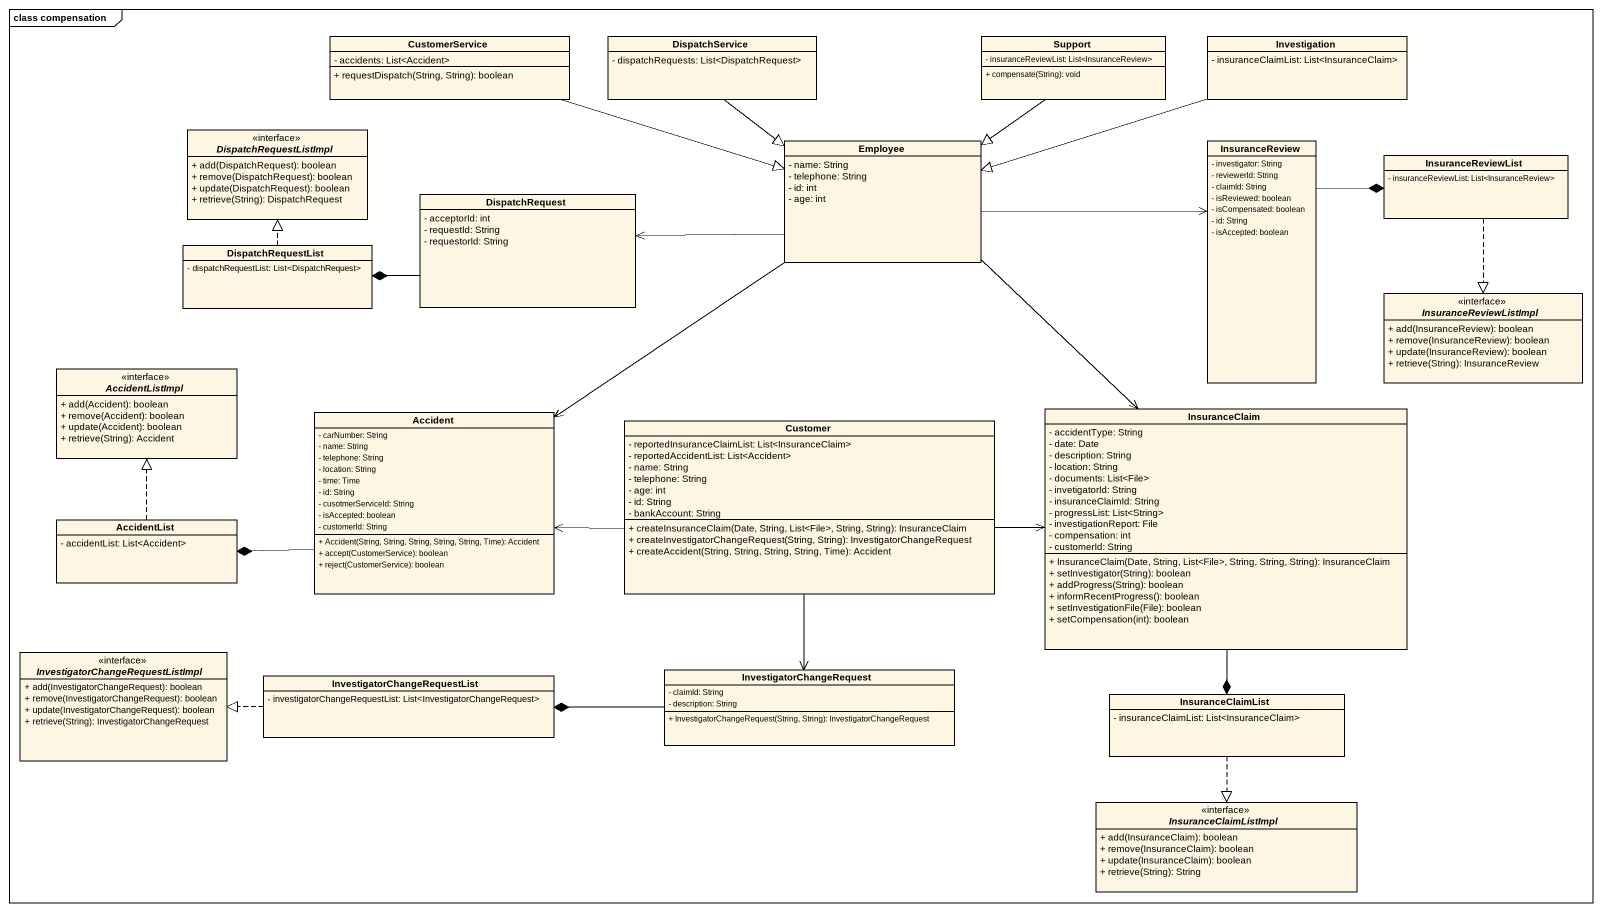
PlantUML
@startuml
mainframe class compensation
hide circle
hide empty members
skinparam classAttributeIconSize 0
class CustomerService {
  - accidents: List<Accident>
  + requestDispatch(String, String): boolean
}
class DispatchService {
  - dispatchRequests: List<DispatchRequest>
}
class Support {
  - insuranceReviewList: List<InsuranceReview>
  + compensate(String): void
}
class Investigation {
  - insuranceClaimList: List<InsuranceClaim>
}
interface DispatchRequestListImpl {
  + add(DispatchRequest): boolean
  + remove(DispatchRequest): boolean
  + update(DispatchRequest): boolean
  + retrieve(String): DispatchRequest
}
class Employee {
  - name: String
  - telephone: String
  - id: int
  - age: int
}
class InsuranceReview {
  - investigator: String
  - reviewerId: String
  - claimId: String
  - isReviewed: boolean
  - isCompensated: boolean
  - id: String
  - isAccepted: boolean
}
class InsuranceReviewList {
  - insuranceReviewList: List<InsuranceReview>
}
class DispatchRequest {
  - acceptorId: int
  - requestId: String
  - requestorId: String
}
class DispatchRequestList {
  - dispatchRequestList: List<DispatchRequest>
}
interface InsuranceReviewListImpl {
  + add(InsuranceReview): boolean
  + remove(InsuranceReview): boolean
  + update(InsuranceReview): boolean
  + retrieve(String): InsuranceReview
}
interface AccidentListImpl {
  + add(Accident): boolean
  + remove(Accident): boolean
  + update(Accident): boolean
  + retrieve(String): Accident
}
class Accident {
  - carNumber: String
  - name: String
  - telephone: String
  - location: String
  - time: Time
  - id: String
  - cusotmerServiceId: String
  - isAccepted: boolean
  - customerId: String
  + Accident(String, String, String, String, String, Time): Accident
  + accept(CustomerService): boolean
  + reject(CustomerService): boolean
}
class Customer {
  - reportedInsuranceClaimList: List<InsuranceClaim>
  - reportedAccidentList: List<Accident>
  - name: String
  - telephone: String
  - age: int
  - id: String
  - bankAccount: String
  + createInsuranceClaim(Date, String, List<File>, String, String): InsuranceClaim
  + createInvestigatorChangeRequest(String, String): InvestigatorChangeRequest
  + createAccident(String, String, String, String, Time): Accident
}
class InsuranceClaim {
  - accidentType: String
  - date: Date
  - description: String
  - location: String
  - documents: List<File>
  - invetigatorId: String
  - insuranceClaimId: String
  - progressList: List<String>
  - investigationReport: File
  - compensation: int
  - customerId: String
  + InsuranceClaim(Date, String, List<File>, String, String, String): InsuranceClaim
  + setInvestigator(String): boolean
  + addProgress(String): boolean
  + informRecentProgress(): boolean
  + setInvestigationFile(File): boolean
  + setCompensation(int): boolean
}
class AccidentList {
  - accidentList: List<Accident>
}
interface "InvestigatorChangeRequestListImpl" as InvestigatorChangeRequestLis {
  + add(InvestigatorChangeRequest): boolean
  + remove(InvestigatorChangeRequest): boolean
  + update(InvestigatorChangeRequest): boolean
  + retrieve(String): InvestigatorChangeRequest
}
class "InvestigatorChangeRequestList" as InvestigatorChangeRequestLis_2 {
  - investigatorChangeRequestList: List<InvestigatorChangeRequest>
}
class InvestigatorChangeRequest {
  - claimId: String
  - description: String
  + InvestigatorChangeRequest(String, String): InvestigatorChangeRequest
}
class InsuranceClaimList {
  - insuranceClaimList: List<InsuranceClaim>
}
interface InsuranceClaimListImpl {
  + add(InsuranceClaim): boolean
  + remove(InsuranceClaim): boolean
  + update(InsuranceClaim): boolean
  + retrieve(String): String
}
CustomerService -right-|> Employee
DispatchService --|> Employee
Support --|> Employee
Investigation -left-|> Employee
Employee -right-> InsuranceReview
Employee -left-> DispatchRequest
Employee --> Accident
Employee --> InsuranceClaim
InsuranceReview -right-* InsuranceReviewList
InsuranceReviewList ..|> InsuranceReviewListImpl
DispatchRequest -left-* DispatchRequestList
DispatchRequestList .up.|> DispatchRequestListImpl
Accident -left-* AccidentList
Customer -left-> Accident
Customer -right-> InsuranceClaim
Customer --> InvestigatorChangeRequest
InsuranceClaim --* InsuranceClaimList
AccidentList .up.|> AccidentListImpl
InvestigatorChangeRequestLis_2 .left.|> InvestigatorChangeRequestLis
InvestigatorChangeRequest -left-* InvestigatorChangeRequestLis_2
InsuranceClaimList ..|> InsuranceClaimListImpl
@enduml
